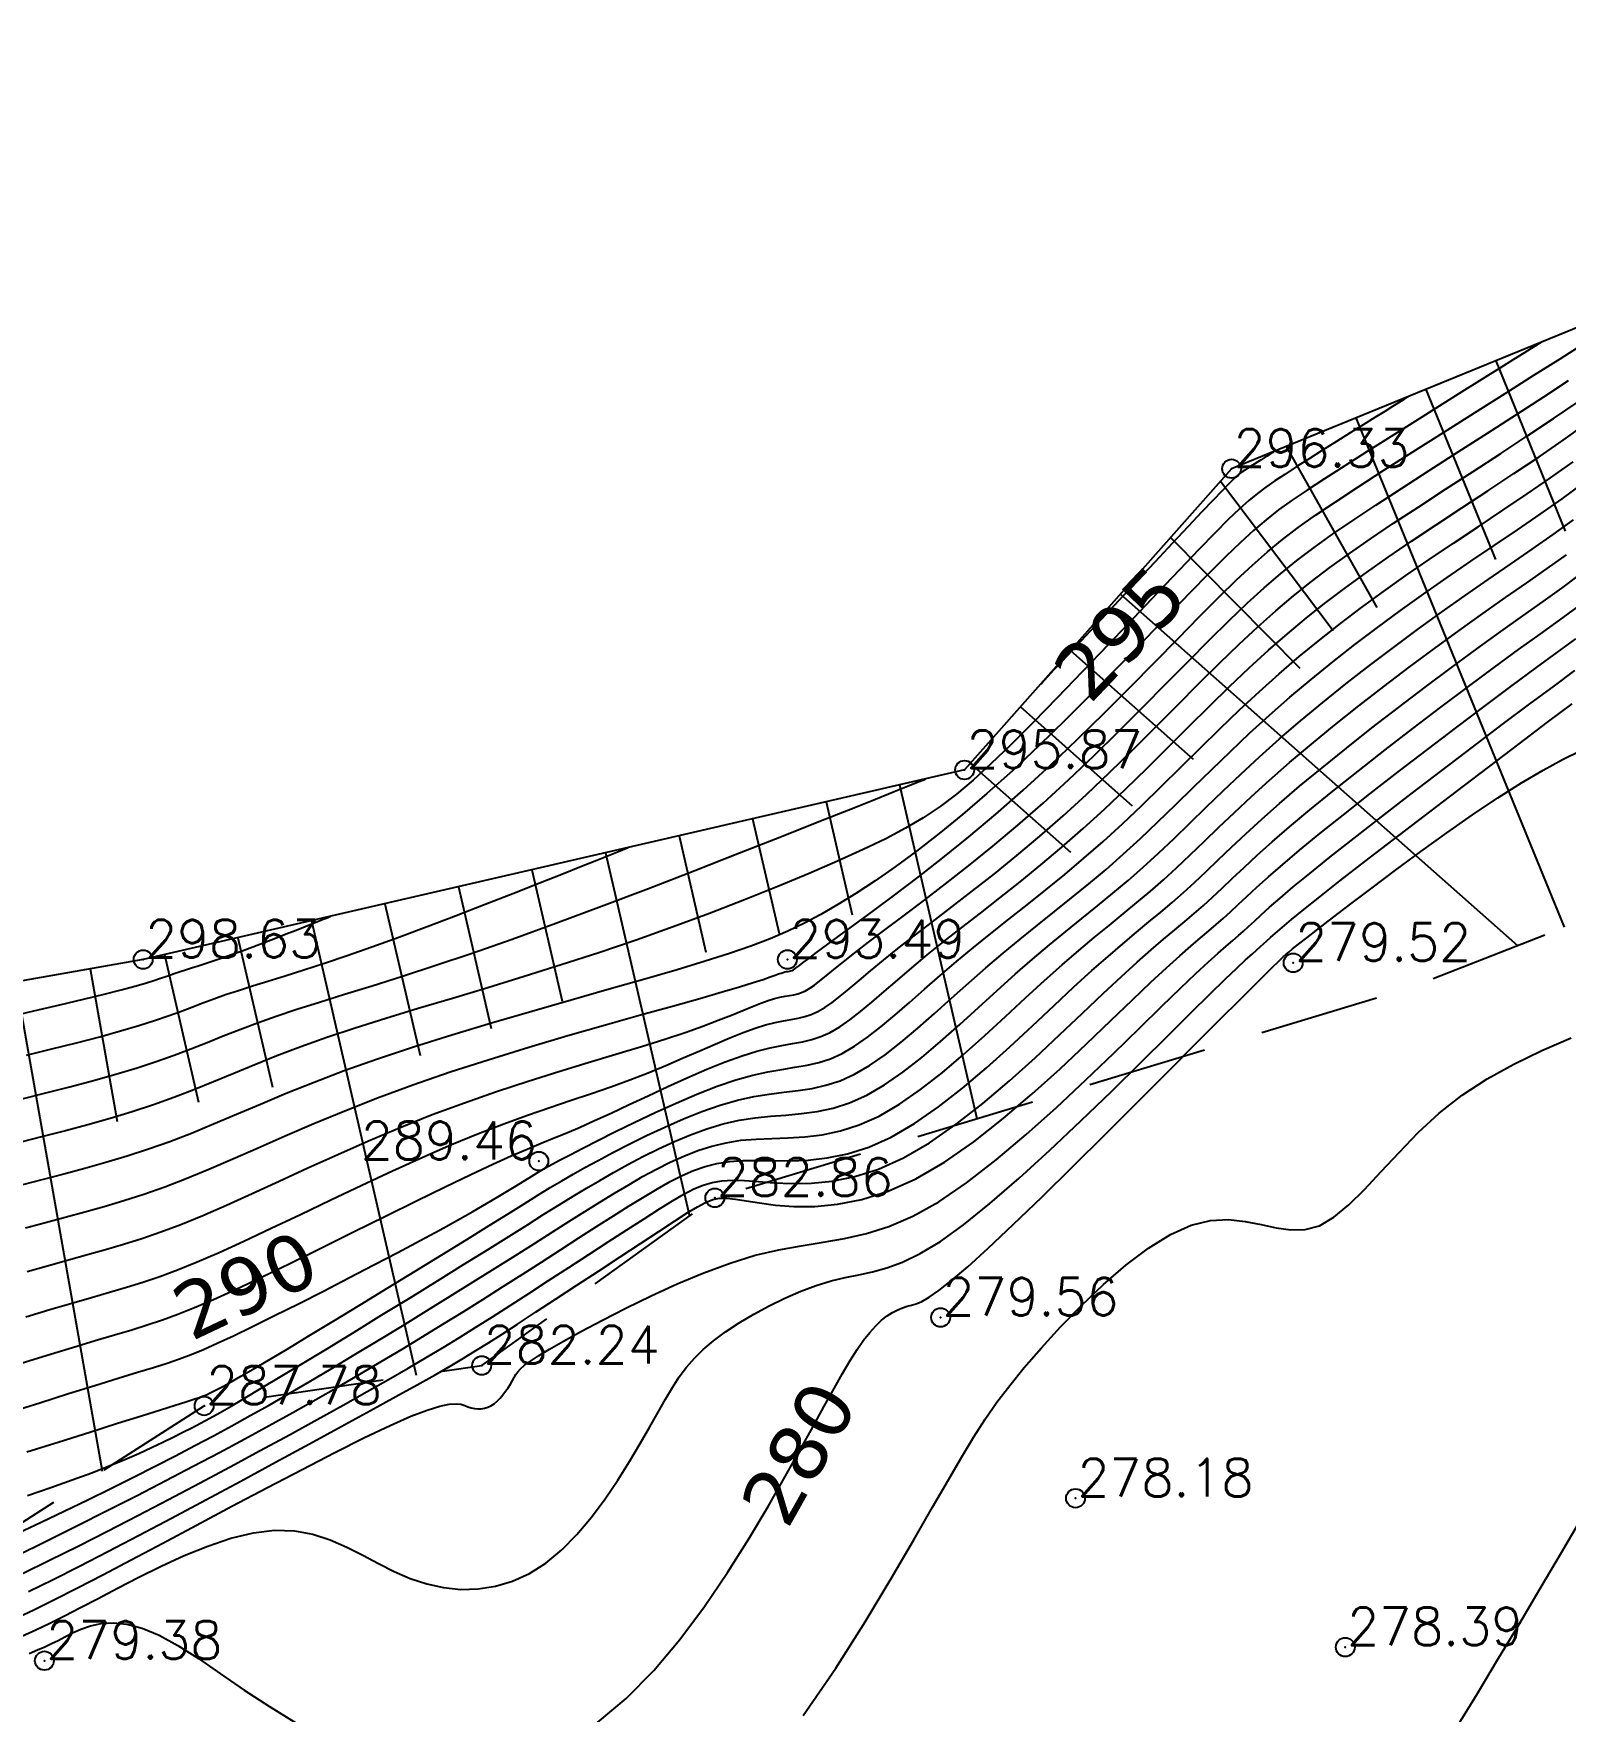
# Model space of a CAD drawing. Header units: millimetres. Extents: x 524954 to 526204, y 9523489 to 9524010.
# Drawn here: x 525250.84 to 525291.44, y 9523806.83 to 9523851.32 of the extents above; entities that cross this region are included whole.
import ezdxf
from ezdxf.enums import TextEntityAlignment as Align

# ---------------------------------------------------------------- set-up
doc = ezdxf.new("R2010")
doc.units = ezdxf.units.MM
doc.header["$PDMODE"] = 32
doc.header["$PDSIZE"] = 0.5
doc.linetypes.add('CACHE2', pattern=[4.7625, 3.175, -1.5875])
for name, color, linetype in [('Bas_Talus', 40, 'CACHE2'), ('CN_01_00', 3, 'Continuous'), ('CN_02_00', 4, 'Continuous'), ('CN_05_00', 6, 'Continuous'), ('CN_10_00', 1, 'Continuous'), ('Cotation Courbes de niveau', 7, 'Continuous'), ('Haut_Talus', 30, 'Continuous'), ('Talus', 2, 'Continuous'), ('TopoAlt', 3, 'Continuous'), ('TOPOJIS', 7, 'Continuous')]:
    doc.layers.add(name, color=color, linetype=linetype)
doc.styles.add('Simplex 1.0', font='Simplex.shx', dxfattribs={"width": 0.99, "height": 1})
doc.styles.add('Verdana 1.0', font='verdana.ttf', dxfattribs={"width": 0.99, "height": 1})

# ---------------------------------------------------------------- blocks, each defined once
blk = doc.blocks.new('TCPOINT M')
at = {"color": 0}
blk.add_point((0, 0), dxfattribs=at)
at = {"layer": 'TopoAlt', "style": 'Simplex 1.0', "width": 0.99}
blk.add_attdef('ALT', (0.15, 0.15), '', height=1, dxfattribs=at)

msp = doc.modelspace()

# ---------------------------------------------------------------- linework, layer by layer
at = {"layer": 'Bas_Talus', "flags": 128}
msp.add_lwpolyline([(525199.208, 9523799.132), (525208.8, 9523801.776), (525220.795, 9523804.478), (525231.919, 9523806.249), (525244.031, 9523805.939), (525246.35, 9523809.16), (525255.359, 9523814.932), (525262.717, 9523816.004), (525268.895, 9523820.451), (525287.363, 9523826.037), (525301, 9523831.408), (525309.422, 9523839.276), (525318.775, 9523848.13), (525321.585, 9523856.913), (525321.412, 9523876.469)], dxfattribs=at)
at = {"layer": 'CN_01_00', "flags": 128}
for points, elevation in [([(525250.622, 9523819.652), (525251.156, 9523819.797), (525251.678, 9523819.938), (525252.194, 9523820.078), (525252.71, 9523820.223), (525253.232, 9523820.378), (525253.765, 9523820.549), (525254.314, 9523820.741), (525254.887, 9523820.959), (525255.488, 9523821.206), (525256.122, 9523821.481), (525256.794, 9523821.777), (525257.509, 9523822.092), (525258.271, 9523822.421), (525259.085, 9523822.759), (525259.956, 9523823.103), (525260.888, 9523823.447), (525261.881, 9523823.788), (525262.915, 9523824.121), (525263.962, 9523824.443), (525264.998, 9523824.749), (525265.995, 9523825.035), (525266.928, 9523825.299), (525267.77, 9523825.534), (525268.496, 9523825.738), (525269.087, 9523825.908), (525269.552, 9523826.046), (525269.908, 9523826.156), (525270.173, 9523826.241), (525270.362, 9523826.305), (525270.493, 9523826.352), (525270.583, 9523826.386), (525270.649, 9523826.409), (525270.704, 9523826.426), (525270.753, 9523826.438), (525270.797, 9523826.447), (525270.837, 9523826.454), (525270.873, 9523826.461), (525270.908, 9523826.469), (525270.942, 9523826.48), (525270.977, 9523826.496), (525271.014, 9523826.518), (525271.063, 9523826.552), (525271.135, 9523826.606), (525271.239, 9523826.686), (525271.387, 9523826.798), (525271.588, 9523826.95), (525271.853, 9523827.147), (525272.193, 9523827.398), (525272.614, 9523827.706), (525273.109, 9523828.07), (525273.669, 9523828.487), (525274.282, 9523828.954), (525274.938, 9523829.468), (525275.627, 9523830.025), (525276.339, 9523830.622), (525277.064, 9523831.256), (525277.79, 9523831.922), (525278.51, 9523832.608), (525279.216, 9523833.3), (525279.9, 9523833.986), (525280.555, 9523834.65), (525281.172, 9523835.281), (525281.743, 9523835.863), (525282.26, 9523836.384), (525282.721, 9523836.834), (525283.141, 9523837.226), (525283.541, 9523837.577), (525283.939, 9523837.902), (525284.358, 9523838.22), (525284.817, 9523838.546), (525285.336, 9523838.898), (525285.937, 9523839.292), (525286.63, 9523839.739), (525287.396, 9523840.229), (525288.205, 9523840.743), (525289.029, 9523841.264), (525289.838, 9523841.775), (525290.605, 9523842.258), (525291.3, 9523842.697), (525291.894, 9523843.074)], 293), ([(525250.637, 9523817.295), (525251.269, 9523817.487), (525251.853, 9523817.66), (525252.376, 9523817.811), (525252.853, 9523817.948), (525253.301, 9523818.08), (525253.738, 9523818.217), (525254.184, 9523818.368), (525254.657, 9523818.543), (525255.175, 9523818.751), (525255.757, 9523819.001), (525256.415, 9523819.301), (525257.139, 9523819.641), (525257.911, 9523820.009), (525258.715, 9523820.394), (525259.535, 9523820.784), (525260.353, 9523821.167), (525261.153, 9523821.53), (525261.918, 9523821.863), (525262.634, 9523822.157), (525263.304, 9523822.414), (525263.933, 9523822.643), (525264.526, 9523822.848), (525265.087, 9523823.038), (525265.623, 9523823.218), (525266.138, 9523823.395), (525266.638, 9523823.577), (525267.126, 9523823.767), (525267.6, 9523823.962), (525268.057, 9523824.157), (525268.493, 9523824.347), (525268.905, 9523824.527), (525269.289, 9523824.69), (525269.642, 9523824.832), (525269.96, 9523824.947), (525270.242, 9523825.033), (525270.491, 9523825.095), (525270.713, 9523825.14), (525270.915, 9523825.176), (525271.101, 9523825.211), (525271.277, 9523825.253), (525271.45, 9523825.309), (525271.625, 9523825.387), (525271.807, 9523825.493), (525272.002, 9523825.629), (525272.216, 9523825.795), (525272.453, 9523825.989), (525272.719, 9523826.213), (525273.02, 9523826.466), (525273.361, 9523826.748), (525273.747, 9523827.058), (525274.182, 9523827.398), (525274.661, 9523827.766), (525275.178, 9523828.162), (525275.728, 9523828.588), (525276.304, 9523829.042), (525276.899, 9523829.525), (525277.509, 9523830.037), (525278.126, 9523830.577), (525278.745, 9523831.145), (525279.362, 9523831.731), (525279.972, 9523832.328), (525280.572, 9523832.925), (525281.158, 9523833.513), (525281.727, 9523834.083), (525282.273, 9523834.624), (525282.794, 9523835.128), (525283.288, 9523835.589), (525283.764, 9523836.013), (525284.233, 9523836.41), (525284.707, 9523836.789), (525285.198, 9523837.162), (525285.717, 9523837.537), (525286.275, 9523837.925), (525286.884, 9523838.335), (525287.55, 9523838.774), (525288.259, 9523839.236), (525288.99, 9523839.711), (525289.725, 9523840.188), (525290.443, 9523840.658), (525291.124, 9523841.111), (525291.749, 9523841.538)], 291), ([(525250.207, 9523814.765), (525251.001, 9523815.018), (525251.763, 9523815.259), (525252.467, 9523815.478), (525253.084, 9523815.668), (525253.596, 9523815.824), (525254.02, 9523815.954), (525254.381, 9523816.069), (525254.705, 9523816.179), (525255.017, 9523816.296), (525255.342, 9523816.43), (525255.706, 9523816.592), (525256.135, 9523816.792), (525256.645, 9523817.04), (525257.226, 9523817.326), (525257.858, 9523817.643), (525258.52, 9523817.979), (525259.193, 9523818.324), (525259.859, 9523818.669), (525260.496, 9523819.004), (525261.086, 9523819.319), (525261.613, 9523819.604), (525262.078, 9523819.861), (525262.485, 9523820.091), (525262.839, 9523820.295), (525263.144, 9523820.474), (525263.405, 9523820.631), (525263.628, 9523820.767), (525263.816, 9523820.883), (525263.975, 9523820.982), (525264.118, 9523821.07), (525264.259, 9523821.154), (525264.41, 9523821.241), (525264.585, 9523821.339), (525264.799, 9523821.454), (525265.064, 9523821.593), (525265.394, 9523821.764), (525265.797, 9523821.971), (525266.263, 9523822.205), (525266.775, 9523822.455), (525267.316, 9523822.712), (525267.871, 9523822.963), (525268.422, 9523823.198), (525268.954, 9523823.406), (525269.451, 9523823.576), (525269.899, 9523823.701), (525270.304, 9523823.79), (525270.673, 9523823.855), (525271.015, 9523823.91), (525271.338, 9523823.967), (525271.65, 9523824.038), (525271.959, 9523824.138), (525272.273, 9523824.279), (525272.6, 9523824.469), (525272.941, 9523824.706), (525273.297, 9523824.983), (525273.667, 9523825.293), (525274.052, 9523825.628), (525274.453, 9523825.982), (525274.869, 9523826.348), (525275.301, 9523826.719), (525275.75, 9523827.089), (525276.213, 9523827.461), (525276.688, 9523827.837), (525277.174, 9523828.221), (525277.669, 9523828.616), (525278.171, 9523829.025), (525278.678, 9523829.452), (525279.188, 9523829.898), (525279.7, 9523830.367), (525280.213, 9523830.855), (525280.728, 9523831.356), (525281.244, 9523831.864), (525281.762, 9523832.376), (525282.282, 9523832.884), (525282.804, 9523833.385), (525283.328, 9523833.873), (525283.855, 9523834.344), (525284.386, 9523834.799), (525284.926, 9523835.242), (525285.475, 9523835.676), (525286.038, 9523836.103), (525286.616, 9523836.528), (525287.213, 9523836.951), (525287.831, 9523837.378), (525288.47, 9523837.809), (525289.122, 9523838.244), (525289.776, 9523838.679), (525290.421, 9523839.113), (525291.047, 9523839.542), (525291.643, 9523839.965)], 289), ([(525250.682, 9523812.555), (525251.293, 9523812.766), (525251.864, 9523812.969), (525252.38, 9523813.162), (525252.843, 9523813.343), (525253.257, 9523813.514), (525253.628, 9523813.675), (525253.962, 9523813.826), (525254.264, 9523813.969), (525254.539, 9523814.105), (525254.792, 9523814.232), (525255.03, 9523814.355), (525255.265, 9523814.478), (525255.511, 9523814.611), (525255.782, 9523814.762), (525256.09, 9523814.938), (525256.45, 9523815.148), (525256.874, 9523815.4), (525257.377, 9523815.702), (525257.966, 9523816.058), (525258.626, 9523816.459), (525259.335, 9523816.892), (525260.072, 9523817.343), (525260.816, 9523817.8), (525261.544, 9523818.25), (525262.236, 9523818.678), (525262.871, 9523819.073), (525263.432, 9523819.424), (525263.926, 9523819.735), (525264.367, 9523820.012), (525264.766, 9523820.262), (525265.137, 9523820.491), (525265.492, 9523820.706), (525265.844, 9523820.913), (525266.206, 9523821.12), (525266.587, 9523821.331), (525266.986, 9523821.541), (525267.4, 9523821.747), (525267.823, 9523821.942), (525268.254, 9523822.121), (525268.686, 9523822.279), (525269.117, 9523822.41), (525269.542, 9523822.508), (525269.96, 9523822.572), (525270.371, 9523822.612), (525270.78, 9523822.644), (525271.191, 9523822.681), (525271.606, 9523822.738), (525272.031, 9523822.828), (525272.468, 9523822.968), (525272.921, 9523823.17), (525273.393, 9523823.445), (525273.88, 9523823.783), (525274.377, 9523824.172), (525274.88, 9523824.596), (525275.385, 9523825.043), (525275.885, 9523825.498), (525276.377, 9523825.948), (525276.856, 9523826.379), (525277.318, 9523826.781), (525277.764, 9523827.157), (525278.198, 9523827.513), (525278.621, 9523827.855), (525279.035, 9523828.191), (525279.443, 9523828.526), (525279.848, 9523828.866), (525280.251, 9523829.22), (525280.655, 9523829.59), (525281.065, 9523829.979), (525281.484, 9523830.383), (525281.916, 9523830.804), (525282.366, 9523831.238), (525282.837, 9523831.686), (525283.334, 9523832.146), (525283.862, 9523832.618), (525284.421, 9523833.099), (525285.009, 9523833.586), (525285.618, 9523834.075), (525286.244, 9523834.563), (525286.878, 9523835.045), (525287.516, 9523835.518), (525288.151, 9523835.978), (525288.778, 9523836.421), (525289.39, 9523836.844), (525289.985, 9523837.252), (525290.561, 9523837.648), (525291.117, 9523838.038), (525291.652, 9523838.426)], 287), ([(525250.709, 9523810.013), (525251.357, 9523810.333), (525252.055, 9523810.686), (525252.809, 9523811.073), (525253.621, 9523811.497), (525254.492, 9523811.957), (525255.403, 9523812.442), (525256.331, 9523812.94), (525257.255, 9523813.439), (525258.15, 9523813.925), (525258.995, 9523814.386), (525259.767, 9523814.809), (525260.443, 9523815.181), (525261.008, 9523815.495), (525261.479, 9523815.759), (525261.879, 9523815.989), (525262.233, 9523816.197), (525262.565, 9523816.399), (525262.899, 9523816.607), (525263.259, 9523816.838), (525263.668, 9523817.104), (525264.145, 9523817.415), (525264.676, 9523817.762), (525265.239, 9523818.131), (525265.815, 9523818.509), (525266.382, 9523818.882), (525266.921, 9523819.236), (525267.411, 9523819.557), (525267.83, 9523819.832), (525268.166, 9523820.051), (525268.433, 9523820.215), (525268.65, 9523820.33), (525268.838, 9523820.402), (525269.02, 9523820.437), (525269.214, 9523820.44), (525269.443, 9523820.416), (525269.726, 9523820.371), (525270.08, 9523820.313), (525270.504, 9523820.258), (525270.993, 9523820.222), (525271.542, 9523820.223), (525272.144, 9523820.28), (525272.794, 9523820.408), (525273.487, 9523820.627), (525274.218, 9523820.953), (525274.979, 9523821.397), (525275.758, 9523821.938), (525276.539, 9523822.549), (525277.308, 9523823.203), (525278.05, 9523823.872), (525278.749, 9523824.53), (525279.392, 9523825.148), (525279.964, 9523825.7), (525280.454, 9523826.165), (525280.868, 9523826.548), (525281.217, 9523826.863), (525281.513, 9523827.122), (525281.766, 9523827.339), (525281.987, 9523827.526), (525282.186, 9523827.696), (525282.376, 9523827.862), (525282.565, 9523828.036), (525282.768, 9523828.226), (525282.995, 9523828.439), (525283.259, 9523828.682), (525283.573, 9523828.963), (525283.947, 9523829.29), (525284.395, 9523829.669), (525284.929, 9523830.107), (525285.555, 9523830.608), (525286.254, 9523831.158), (525287.004, 9523831.74), (525287.78, 9523832.336), (525288.558, 9523832.929), (525289.316, 9523833.5), (525290.028, 9523834.032), (525290.672, 9523834.507), (525291.229, 9523834.914), (525291.711, 9523835.267)], 283), ([(525250.527, 9523808.828), (525250.896, 9523808.994), (525251.269, 9523809.172), (525251.66, 9523809.367), (525252.081, 9523809.584), (525252.547, 9523809.829), (525253.065, 9523810.103), (525253.627, 9523810.394), (525254.221, 9523810.687), (525254.834, 9523810.967), (525255.454, 9523811.217), (525256.068, 9523811.422), (525256.664, 9523811.567), (525257.228, 9523811.636), (525257.753, 9523811.619), (525258.242, 9523811.528), (525258.701, 9523811.379), (525259.139, 9523811.189), (525259.563, 9523810.975), (525259.98, 9523810.753), (525260.397, 9523810.542), (525260.821, 9523810.356), (525261.258, 9523810.211), (525261.707, 9523810.114), (525262.162, 9523810.069), (525262.621, 9523810.079), (525263.08, 9523810.149), (525263.535, 9523810.284), (525263.982, 9523810.488), (525264.417, 9523810.765), (525264.838, 9523811.115), (525265.241, 9523811.527), (525265.625, 9523811.983), (525265.987, 9523812.468), (525266.325, 9523812.966), (525266.636, 9523813.461), (525266.918, 9523813.935), (525267.17, 9523814.374), (525267.39, 9523814.765), (525267.588, 9523815.112), (525267.772, 9523815.421), (525267.954, 9523815.7), (525268.144, 9523815.956), (525268.352, 9523816.196), (525268.587, 9523816.429), (525268.861, 9523816.66), (525269.181, 9523816.896), (525269.539, 9523817.132), (525269.927, 9523817.363), (525270.335, 9523817.584), (525270.753, 9523817.789), (525271.173, 9523817.972), (525271.585, 9523818.127), (525271.979, 9523818.25), (525272.35, 9523818.338), (525272.71, 9523818.41), (525273.073, 9523818.487), (525273.455, 9523818.592), (525273.872, 9523818.747), (525274.339, 9523818.974), (525274.872, 9523819.294), (525275.485, 9523819.731), (525276.187, 9523820.296), (525276.958, 9523820.967), (525277.771, 9523821.709), (525278.599, 9523822.492), (525279.415, 9523823.281), (525280.191, 9523824.044), (525280.902, 9523824.748), (525281.518, 9523825.361), (525282.022, 9523825.856), (525282.42, 9523826.243), (525282.727, 9523826.538), (525282.959, 9523826.756), (525283.132, 9523826.913), (525283.259, 9523827.026), (525283.356, 9523827.111), (525283.438, 9523827.184), (525283.521, 9523827.259), (525283.619, 9523827.349), (525283.751, 9523827.466), (525283.931, 9523827.621), (525284.176, 9523827.826), (525284.503, 9523828.092), (525284.926, 9523828.43), (525285.463, 9523828.852), (525286.121, 9523829.363), (525286.877, 9523829.945), (525287.696, 9523830.573), (525288.548, 9523831.223), (525289.398, 9523831.87), (525290.216, 9523832.49), (525290.967, 9523833.058), (525291.619, 9523833.55)], 281), ([(525250.654, 9523824.235), (525251.327, 9523824.4), (525251.979, 9523824.563), (525252.592, 9523824.722), (525253.146, 9523824.874), (525253.627, 9523825.016), (525254.043, 9523825.148), (525254.407, 9523825.273), (525254.733, 9523825.392), (525255.034, 9523825.506), (525255.325, 9523825.617), (525255.619, 9523825.727), (525255.93, 9523825.838), (525256.269, 9523825.95), (525256.642, 9523826.069), (525257.052, 9523826.196), (525257.505, 9523826.337), (525258.003, 9523826.494), (525258.55, 9523826.672), (525259.15, 9523826.874), (525259.807, 9523827.104), (525260.521, 9523827.363), (525261.274, 9523827.644), (525262.043, 9523827.937), (525262.806, 9523828.232), (525263.542, 9523828.52), (525264.228, 9523828.79), (525264.842, 9523829.034), (525265.362, 9523829.241), (525265.771, 9523829.404), (525266.079, 9523829.527), (525266.299, 9523829.615), (525266.447, 9523829.674), (525266.537, 9523829.71), (525266.583, 9523829.728), (525266.6, 9523829.735), (525266.602, 9523829.736)], 297), ([(525271.238, 9523806.72), (525272.098, 9523807.977), (525272.879, 9523809.204), (525273.572, 9523810.353), (525274.169, 9523811.378), (525274.668, 9523812.246), (525275.085, 9523812.972), (525275.442, 9523813.585), (525275.761, 9523814.113), (525276.064, 9523814.585), (525276.373, 9523815.029), (525276.71, 9523815.474), (525277.097, 9523815.949), (525277.55, 9523816.472), (525278.06, 9523817.029), (525278.613, 9523817.596), (525279.195, 9523818.148), (525279.792, 9523818.661), (525280.388, 9523819.111), (525280.969, 9523819.474), (525281.522, 9523819.725), (525282.034, 9523819.85), (525282.509, 9523819.873), (525282.953, 9523819.826), (525283.371, 9523819.743), (525283.771, 9523819.657), (525284.158, 9523819.601), (525284.538, 9523819.608), (525284.918, 9523819.71), (525285.303, 9523819.933), (525285.7, 9523820.262), (525286.116, 9523820.674), (525286.557, 9523821.146), (525287.029, 9523821.655), (525287.539, 9523822.178), (525288.094, 9523822.692), (525288.7, 9523823.173), (525289.361, 9523823.605), (525290.07, 9523823.994), (525290.816, 9523824.352), (525291.59, 9523824.691)], 279)]:
    msp.add_lwpolyline(points, dxfattribs=dict(at, elevation=elevation))
at = {"layer": 'CN_02_00', "flags": 128}
for points, elevation in [([(525290.802, 9523843.135), (525290.8, 9523843.134), (525290.785, 9523843.125), (525290.744, 9523843.099), (525290.664, 9523843.049), (525290.533, 9523842.967), (525290.337, 9523842.845), (525290.063, 9523842.673), (525289.698, 9523842.446), (525289.236, 9523842.157), (525288.694, 9523841.818), (525288.095, 9523841.443), (525287.461, 9523841.045), (525286.818, 9523840.639), (525286.186, 9523840.24), (525285.591, 9523839.86), (525285.055, 9523839.515), (525284.594, 9523839.214), (525284.195, 9523838.943), (525283.838, 9523838.687), (525283.504, 9523838.427), (525283.173, 9523838.147), (525282.824, 9523837.829), (525282.437, 9523837.456), (525281.994, 9523837.011), (525281.478, 9523836.483), (525280.898, 9523835.883), (525280.266, 9523835.229), (525279.596, 9523834.539), (525278.899, 9523833.83), (525278.189, 9523833.122), (525277.479, 9523832.43), (525276.782, 9523831.774), (525276.107, 9523831.168), (525275.459, 9523830.612), (525274.837, 9523830.105), (525274.243, 9523829.645), (525273.677, 9523829.229), (525273.14, 9523828.855), (525272.633, 9523828.521), (525272.156, 9523828.225), (525271.706, 9523827.965), (525271.27, 9523827.732), (525270.828, 9523827.519), (525270.362, 9523827.32), (525269.853, 9523827.125), (525269.285, 9523826.928), (525268.637, 9523826.721), (525267.893, 9523826.497), (525267.04, 9523826.249), (525266.098, 9523825.979), (525265.09, 9523825.692), (525264.042, 9523825.391), (525262.979, 9523825.08), (525261.926, 9523824.763), (525260.909, 9523824.444), (525259.952, 9523824.126), (525259.075, 9523823.813), (525258.273, 9523823.508), (525257.536, 9523823.212), (525256.853, 9523822.927), (525256.213, 9523822.655), (525255.607, 9523822.399), (525255.023, 9523822.159), (525254.452, 9523821.938), (525253.884, 9523821.736), (525253.318, 9523821.553), (525252.756, 9523821.384), (525252.196, 9523821.226), (525251.641, 9523821.077), (525251.091, 9523820.933), (525250.546, 9523820.791)], 294), ([(525250.671, 9523818.492), (525251.237, 9523818.656), (525251.766, 9523818.804), (525252.266, 9523818.943), (525252.748, 9523819.079), (525253.224, 9523819.22), (525253.708, 9523819.373), (525254.211, 9523819.546), (525254.745, 9523819.746), (525255.322, 9523819.98), (525255.951, 9523820.254), (525256.63, 9523820.561), (525257.352, 9523820.893), (525258.112, 9523821.243), (525258.903, 9523821.602), (525259.719, 9523821.963), (525260.554, 9523822.317), (525261.403, 9523822.655), (525262.258, 9523822.972), (525263.11, 9523823.268), (525263.948, 9523823.543), (525264.762, 9523823.798), (525265.541, 9523824.037), (525266.275, 9523824.258), (525266.954, 9523824.465), (525267.567, 9523824.657), (525268.106, 9523824.837), (525268.576, 9523825.004), (525268.983, 9523825.156), (525269.333, 9523825.294), (525269.633, 9523825.416), (525269.891, 9523825.521), (525270.113, 9523825.609), (525270.305, 9523825.678), (525270.473, 9523825.73), (525270.622, 9523825.767), (525270.755, 9523825.793), (525270.876, 9523825.815), (525270.987, 9523825.836), (525271.093, 9523825.861), (525271.196, 9523825.895), (525271.301, 9523825.941), (525271.41, 9523826.006), (525271.533, 9523826.091), (525271.675, 9523826.2), (525271.846, 9523826.337), (525272.053, 9523826.506), (525272.304, 9523826.708), (525272.607, 9523826.947), (525272.97, 9523827.228), (525273.398, 9523827.552), (525273.885, 9523827.918), (525274.423, 9523828.325), (525275.005, 9523828.771), (525275.621, 9523829.255), (525276.263, 9523829.775), (525276.924, 9523830.329), (525277.595, 9523830.916), (525278.267, 9523831.533), (525278.936, 9523832.17), (525279.594, 9523832.814), (525280.236, 9523833.455), (525280.857, 9523834.082), (525281.449, 9523834.682), (525282.008, 9523835.244), (525282.527, 9523835.756), (525283.005, 9523836.212), (525283.453, 9523836.62), (525283.887, 9523836.993), (525284.323, 9523837.346), (525284.778, 9523837.691), (525285.267, 9523838.042), (525285.806, 9523838.411), (525286.41, 9523838.814), (525287.09, 9523839.257), (525287.827, 9523839.733), (525288.598, 9523840.227), (525289.377, 9523840.726), (525290.141, 9523841.216), (525290.864, 9523841.685), (525291.524, 9523842.117)], 292), ([(525283.755, 9523840.256), (525283.755, 9523840.256), (525283.752, 9523840.255), (525283.747, 9523840.251), (525283.735, 9523840.244), (525283.717, 9523840.233), (525283.689, 9523840.215), (525283.65, 9523840.191), (525283.598, 9523840.159), (525283.533, 9523840.118), (525283.456, 9523840.07), (525283.371, 9523840.017), (525283.282, 9523839.96), (525283.19, 9523839.903), (525283.101, 9523839.846), (525283.017, 9523839.793), (525282.941, 9523839.744), (525282.874, 9523839.7), (525282.808, 9523839.651), (525282.731, 9523839.587), (525282.633, 9523839.496), (525282.503, 9523839.366), (525282.328, 9523839.187), (525282.099, 9523838.948), (525281.805, 9523838.636), (525281.438, 9523838.247), (525281.015, 9523837.796), (525280.553, 9523837.303), (525280.074, 9523836.791), (525279.596, 9523836.279), (525279.139, 9523835.79), (525278.723, 9523835.344), (525278.367, 9523834.963), (525278.086, 9523834.662), (525277.875, 9523834.436), (525277.723, 9523834.274), (525277.622, 9523834.165), (525277.561, 9523834.099), (525277.529, 9523834.065), (525277.517, 9523834.053), (525277.516, 9523834.051)], 296), ([(525250.664, 9523813.713), (525251.515, 9523813.984), (525252.326, 9523814.24), (525253.065, 9523814.473), (525253.699, 9523814.671), (525254.204, 9523814.829), (525254.591, 9523814.95), (525254.878, 9523815.041), (525255.085, 9523815.107), (525255.232, 9523815.157), (525255.337, 9523815.196), (525255.42, 9523815.23), (525255.499, 9523815.267), (525255.594, 9523815.313), (525255.714, 9523815.375), (525255.871, 9523815.458), (525256.075, 9523815.57), (525256.335, 9523815.718), (525256.662, 9523815.907), (525257.065, 9523816.145), (525257.556, 9523816.437), (525258.138, 9523816.787), (525258.793, 9523817.184), (525259.497, 9523817.613), (525260.226, 9523818.059), (525260.956, 9523818.507), (525261.663, 9523818.942), (525262.324, 9523819.349), (525262.914, 9523819.714), (525263.415, 9523820.026), (525263.841, 9523820.291), (525264.208, 9523820.519), (525264.534, 9523820.719), (525264.839, 9523820.901), (525265.139, 9523821.076), (525265.453, 9523821.253), (525265.8, 9523821.442), (525266.192, 9523821.651), (525266.625, 9523821.873), (525267.087, 9523822.101), (525267.57, 9523822.327), (525268.062, 9523822.542), (525268.554, 9523822.739), (525269.036, 9523822.908), (525269.497, 9523823.042), (525269.93, 9523823.136), (525270.338, 9523823.201), (525270.727, 9523823.249), (525271.103, 9523823.295), (525271.472, 9523823.352), (525271.84, 9523823.433), (525272.213, 9523823.553), (525272.597, 9523823.724), (525272.997, 9523823.957), (525273.411, 9523824.245), (525273.837, 9523824.577), (525274.274, 9523824.944), (525274.718, 9523825.335), (525275.169, 9523825.74), (525275.623, 9523826.148), (525276.078, 9523826.549), (525276.534, 9523826.935), (525276.988, 9523827.309), (525277.443, 9523827.675), (525277.897, 9523828.038), (525278.352, 9523828.403), (525278.807, 9523828.775), (525279.263, 9523829.159), (525279.72, 9523829.559), (525280.178, 9523829.979), (525280.639, 9523830.417), (525281.106, 9523830.869), (525281.58, 9523831.334), (525282.064, 9523831.807), (525282.56, 9523832.285), (525283.069, 9523832.766), (525283.595, 9523833.245), (525284.138, 9523833.721), (525284.698, 9523834.192), (525285.272, 9523834.659), (525285.86, 9523835.119), (525286.458, 9523835.574), (525287.066, 9523836.023), (525287.682, 9523836.465), (525288.304, 9523836.899), (525288.93, 9523837.327), (525289.553, 9523837.748), (525290.169, 9523838.164), (525290.769, 9523838.575), (525291.349, 9523838.984), (525291.902, 9523839.391)], 288), ([(525250.441, 9523811.565), (525251.039, 9523811.846), (525251.654, 9523812.14), (525252.274, 9523812.442), (525252.89, 9523812.746), (525253.49, 9523813.046), (525254.064, 9523813.336), (525254.604, 9523813.613), (525255.116, 9523813.879), (525255.61, 9523814.142), (525256.096, 9523814.405), (525256.582, 9523814.674), (525257.079, 9523814.954), (525257.596, 9523815.252), (525258.144, 9523815.571), (525258.727, 9523815.917), (525259.339, 9523816.284), (525259.971, 9523816.666), (525260.613, 9523817.057), (525261.253, 9523817.45), (525261.883, 9523817.839), (525262.492, 9523818.218), (525263.07, 9523818.581), (525263.61, 9523818.922), (525264.113, 9523819.242), (525264.585, 9523819.542), (525265.028, 9523819.824), (525265.448, 9523820.088), (525265.85, 9523820.338), (525266.236, 9523820.574), (525266.612, 9523820.798), (525266.982, 9523821.011), (525267.348, 9523821.21), (525267.712, 9523821.393), (525268.077, 9523821.557), (525268.445, 9523821.7), (525268.818, 9523821.819), (525269.198, 9523821.911), (525269.588, 9523821.974), (525269.99, 9523822.007), (525270.404, 9523822.024), (525270.833, 9523822.038), (525271.278, 9523822.067), (525271.741, 9523822.123), (525272.222, 9523822.223), (525272.723, 9523822.383), (525273.246, 9523822.616), (525273.79, 9523822.933), (525274.35, 9523823.322), (525274.918, 9523823.766), (525275.487, 9523824.248), (525276.051, 9523824.75), (525276.601, 9523825.256), (525277.131, 9523825.748), (525277.633, 9523826.209), (525278.102, 9523826.627), (525278.54, 9523827.004), (525278.953, 9523827.35), (525279.344, 9523827.672), (525279.718, 9523827.978), (525280.079, 9523828.276), (525280.432, 9523828.574), (525280.782, 9523828.88), (525281.133, 9523829.202), (525281.491, 9523829.54), (525281.861, 9523829.897), (525282.252, 9523830.273), (525282.667, 9523830.67), (525283.115, 9523831.087), (525283.6, 9523831.527), (525284.129, 9523831.99), (525284.705, 9523832.476), (525285.32, 9523832.979), (525285.965, 9523833.491), (525286.628, 9523834.006), (525287.298, 9523834.516), (525287.966, 9523835.014), (525288.621, 9523835.491), (525289.251, 9523835.942), (525289.85, 9523836.362), (525290.416, 9523836.756), (525290.954, 9523837.132), (525291.466, 9523837.5)], 286), ([(525250.547, 9523810.485), (525251.265, 9523810.84), (525252.019, 9523811.218), (525252.8, 9523811.615), (525253.602, 9523812.029), (525254.417, 9523812.454), (525255.237, 9523812.887), (525256.05, 9523813.321), (525256.847, 9523813.751), (525257.619, 9523814.17), (525258.354, 9523814.574), (525259.043, 9523814.956), (525259.677, 9523815.311), (525260.248, 9523815.636), (525260.766, 9523815.934), (525261.243, 9523816.214), (525261.693, 9523816.484), (525262.128, 9523816.749), (525262.56, 9523817.018), (525263.003, 9523817.298), (525263.469, 9523817.596), (525263.967, 9523817.917), (525264.488, 9523818.255), (525265.021, 9523818.601), (525265.553, 9523818.947), (525266.071, 9523819.284), (525266.564, 9523819.603), (525267.019, 9523819.896), (525267.424, 9523820.154), (525267.772, 9523820.371), (525268.071, 9523820.546), (525268.337, 9523820.684), (525268.585, 9523820.787), (525268.828, 9523820.858), (525269.082, 9523820.899), (525269.361, 9523820.914), (525269.68, 9523820.905), (525270.05, 9523820.878), (525270.471, 9523820.846), (525270.94, 9523820.827), (525271.454, 9523820.838), (525272.009, 9523820.894), (525272.603, 9523821.013), (525273.233, 9523821.212), (525273.894, 9523821.507), (525274.583, 9523821.909), (525275.289, 9523822.399), (525275.999, 9523822.954), (525276.701, 9523823.551), (525277.383, 9523824.165), (525278.033, 9523824.772), (525278.639, 9523825.348), (525279.187, 9523825.87), (525279.67, 9523826.319), (525280.092, 9523826.7), (525280.462, 9523827.025), (525280.79, 9523827.305), (525281.083, 9523827.552), (525281.351, 9523827.776), (525281.602, 9523827.989), (525281.844, 9523828.202), (525282.088, 9523828.425), (525282.342, 9523828.664), (525282.617, 9523828.925), (525282.924, 9523829.212), (525283.271, 9523829.532), (525283.67, 9523829.889), (525284.13, 9523830.288), (525284.662, 9523830.735), (525285.271, 9523831.231), (525285.943, 9523831.765), (525286.657, 9523832.324), (525287.396, 9523832.893), (525288.138, 9523833.458), (525288.866, 9523834.004), (525289.559, 9523834.518), (525290.198, 9523834.985), (525290.769, 9523835.397), (525291.279, 9523835.763), (525291.739, 9523836.101)], 284), ([(525250.336, 9523809.285), (525250.845, 9523809.527), (525251.396, 9523809.798), (525252.001, 9523810.105), (525252.673, 9523810.453), (525253.425, 9523810.849), (525254.261, 9523811.293), (525255.161, 9523811.773), (525256.095, 9523812.271), (525257.036, 9523812.769), (525257.954, 9523813.25), (525258.822, 9523813.697), (525259.61, 9523814.091), (525260.291, 9523814.415), (525260.842, 9523814.657), (525261.275, 9523814.824), (525261.607, 9523814.927), (525261.854, 9523814.979), (525262.035, 9523814.991), (525262.166, 9523814.976), (525262.266, 9523814.945), (525262.35, 9523814.91), (525262.435, 9523814.882), (525262.522, 9523814.864), (525262.61, 9523814.855), (525262.699, 9523814.857), (525262.787, 9523814.87), (525262.875, 9523814.897), (525262.962, 9523814.936), (525263.046, 9523814.99), (525263.128, 9523815.057), (525263.206, 9523815.137), (525263.28, 9523815.225), (525263.35, 9523815.319), (525263.415, 9523815.416), (525263.476, 9523815.511), (525263.53, 9523815.603), (525263.579, 9523815.688), (525263.624, 9523815.765), (525263.675, 9523815.839), (525263.747, 9523815.918), (525263.854, 9523816.009), (525264.007, 9523816.121), (525264.222, 9523816.259), (525264.511, 9523816.433), (525264.888, 9523816.648), (525265.361, 9523816.91), (525265.917, 9523817.207), (525266.538, 9523817.525), (525267.205, 9523817.85), (525267.899, 9523818.166), (525268.603, 9523818.461), (525269.298, 9523818.718), (525269.965, 9523818.925), (525270.592, 9523819.073), (525271.187, 9523819.18), (525271.762, 9523819.271), (525272.332, 9523819.37), (525272.911, 9523819.502), (525273.51, 9523819.693), (525274.145, 9523819.966), (525274.828, 9523820.346), (525275.567, 9523820.849), (525276.348, 9523821.454), (525277.149, 9523822.13), (525277.95, 9523822.848), (525278.731, 9523823.577), (525279.47, 9523824.287), (525280.147, 9523824.948), (525280.741, 9523825.53), (525281.238, 9523826.01), (525281.644, 9523826.396), (525281.972, 9523826.7), (525282.236, 9523826.939), (525282.449, 9523827.126), (525282.623, 9523827.276), (525282.771, 9523827.404), (525282.907, 9523827.523), (525283.043, 9523827.647), (525283.194, 9523827.787), (525283.373, 9523827.952), (525283.595, 9523828.152), (525283.875, 9523828.395), (525284.225, 9523828.691), (525284.661, 9523829.049), (525285.196, 9523829.479), (525285.838, 9523829.985), (525286.565, 9523830.552), (525287.35, 9523831.157), (525288.164, 9523831.78), (525288.978, 9523832.399), (525289.766, 9523832.995), (525290.497, 9523833.545), (525291.145, 9523834.028), (525291.689, 9523834.432)], 282), ([(525250.535, 9523823.075), (525251.168, 9523823.232), (525251.803, 9523823.394), (525252.426, 9523823.56), (525253.023, 9523823.727), (525253.581, 9523823.895), (525254.092, 9523824.063), (525254.564, 9523824.232), (525255.009, 9523824.4), (525255.439, 9523824.57), (525255.868, 9523824.741), (525256.308, 9523824.914), (525256.771, 9523825.089), (525257.27, 9523825.267), (525257.817, 9523825.449), (525258.419, 9523825.64), (525259.082, 9523825.846), (525259.812, 9523826.073), (525260.615, 9523826.327), (525261.498, 9523826.614), (525262.467, 9523826.939), (525263.527, 9523827.31), (525264.679, 9523827.728), (525265.893, 9523828.181), (525267.134, 9523828.654), (525268.366, 9523829.13), (525269.553, 9523829.594), (525270.66, 9523830.031), (525271.65, 9523830.424), (525272.489, 9523830.758), (525273.149, 9523831.022), (525273.646, 9523831.22), (525274.002, 9523831.362), (525274.24, 9523831.457), (525274.385, 9523831.514), (525274.459, 9523831.544), (525274.486, 9523831.555), (525274.49, 9523831.557)], 296), ([(525250.14, 9523825.239), (525250.85, 9523825.405), (525251.533, 9523825.567), (525252.162, 9523825.718), (525252.711, 9523825.853), (525253.162, 9523825.968), (525253.521, 9523826.065), (525253.804, 9523826.145), (525254.026, 9523826.213), (525254.201, 9523826.27), (525254.343, 9523826.32), (525254.467, 9523826.365), (525254.589, 9523826.408), (525254.72, 9523826.452), (525254.864, 9523826.498), (525255.023, 9523826.547), (525255.198, 9523826.601), (525255.39, 9523826.662), (525255.602, 9523826.731), (525255.834, 9523826.809), (525256.088, 9523826.898), (525256.364, 9523826.998), (525256.654, 9523827.106), (525256.952, 9523827.22), (525257.247, 9523827.334), (525257.531, 9523827.445), (525257.796, 9523827.549), (525258.034, 9523827.644), (525258.234, 9523827.724), (525258.393, 9523827.787), (525258.512, 9523827.834), (525258.597, 9523827.868), (525258.654, 9523827.891), (525258.689, 9523827.905), (525258.706, 9523827.912), (525258.713, 9523827.915), (525258.714, 9523827.915)], 298), ([(525288.599, 9523806.473), (525289.106, 9523807.305), (525289.642, 9523808.196), (525290.2, 9523809.13), (525290.767, 9523810.087), (525291.333, 9523811.046), (525291.886, 9523811.987)], 278)]:
    msp.add_lwpolyline(points, dxfattribs=dict(at, elevation=elevation))
at = {"layer": 'CN_05_00', "flags": 128}
for points, elevation in [([(525287.279, 9523841.696), (525287.277, 9523841.695), (525287.269, 9523841.69), (525287.245, 9523841.675), (525287.2, 9523841.647), (525287.125, 9523841.6), (525287.013, 9523841.53), (525286.856, 9523841.432), (525286.648, 9523841.302), (525286.385, 9523841.138), (525286.075, 9523840.944), (525285.733, 9523840.73), (525285.372, 9523840.503), (525285.004, 9523840.271), (525284.644, 9523840.043), (525284.304, 9523839.827), (525283.998, 9523839.63), (525283.733, 9523839.456), (525283.499, 9523839.294), (525283.276, 9523839.127), (525283.047, 9523838.938), (525282.796, 9523838.712), (525282.503, 9523838.43), (525282.153, 9523838.078), (525281.727, 9523837.639), (525281.214, 9523837.103), (525280.628, 9523836.487), (525279.99, 9523835.816), (525279.321, 9523835.113), (525278.641, 9523834.402), (525277.97, 9523833.708), (525277.329, 9523833.054), (525276.739, 9523832.464), (525276.214, 9523831.957), (525275.74, 9523831.524), (525275.296, 9523831.15), (525274.863, 9523830.823), (525274.42, 9523830.527), (525273.947, 9523830.248), (525273.423, 9523829.972), (525272.829, 9523829.685), (525272.15, 9523829.377), (525271.391, 9523829.048), (525270.564, 9523828.704), (525269.681, 9523828.35), (525268.753, 9523827.992), (525267.792, 9523827.636), (525266.81, 9523827.285), (525265.817, 9523826.946), (525264.825, 9523826.623), (525263.843, 9523826.314), (525262.878, 9523826.02), (525261.94, 9523825.737), (525261.036, 9523825.465), (525260.174, 9523825.202), (525259.363, 9523824.946), (525258.611, 9523824.696), (525257.923, 9523824.451), (525257.29, 9523824.211), (525256.702, 9523823.977), (525256.146, 9523823.749), (525255.611, 9523823.528), (525255.085, 9523823.315), (525254.558, 9523823.111), (525254.017, 9523822.916), (525253.453, 9523822.732), (525252.872, 9523822.556), (525252.279, 9523822.389), (525251.682, 9523822.229), (525251.088, 9523822.076), (525250.503, 9523821.928)], 295), ([(525250.384, 9523810.956), (525251.174, 9523811.347), (525251.982, 9523811.75), (525252.791, 9523812.157), (525253.583, 9523812.56), (525254.343, 9523812.951), (525255.071, 9523813.332), (525255.769, 9523813.701), (525256.44, 9523814.062), (525257.087, 9523814.415), (525257.713, 9523814.762), (525258.319, 9523815.104), (525258.91, 9523815.441), (525259.487, 9523815.776), (525260.053, 9523816.109), (525260.607, 9523816.44), (525261.153, 9523816.77), (525261.69, 9523817.099), (525262.221, 9523817.429), (525262.747, 9523817.758), (525263.27, 9523818.089), (525263.788, 9523818.42), (525264.301, 9523818.748), (525264.803, 9523819.072), (525265.29, 9523819.385), (525265.76, 9523819.686), (525266.207, 9523819.971), (525266.628, 9523820.235), (525267.018, 9523820.476), (525267.377, 9523820.691), (525267.709, 9523820.878), (525268.025, 9523821.039), (525268.331, 9523821.172), (525268.637, 9523821.279), (525268.95, 9523821.359), (525269.28, 9523821.413), (525269.634, 9523821.44), (525270.02, 9523821.443), (525270.438, 9523821.435), (525270.887, 9523821.433), (525271.366, 9523821.452), (525271.875, 9523821.509), (525272.413, 9523821.618), (525272.978, 9523821.797), (525273.57, 9523822.062), (525274.186, 9523822.421), (525274.819, 9523822.86), (525275.458, 9523823.36), (525276.094, 9523823.899), (525276.717, 9523824.457), (525277.317, 9523825.014), (525277.885, 9523825.548), (525278.41, 9523826.04), (525278.886, 9523826.473), (525279.316, 9523826.852), (525279.708, 9523827.188), (525280.067, 9523827.489), (525280.4, 9523827.765), (525280.715, 9523828.026), (525281.017, 9523828.281), (525281.313, 9523828.541), (525281.61, 9523828.813), (525281.916, 9523829.102), (525282.239, 9523829.411), (525282.588, 9523829.743), (525282.969, 9523830.101), (525283.392, 9523830.488), (525283.865, 9523830.907), (525284.395, 9523831.362), (525284.988, 9523831.853), (525285.632, 9523832.372), (525286.311, 9523832.908), (525287.012, 9523833.45), (525287.718, 9523833.987), (525288.416, 9523834.509), (525289.09, 9523835.005), (525289.725, 9523835.464), (525290.31, 9523835.879), (525290.848, 9523836.259), (525291.347, 9523836.616), (525291.814, 9523836.963)], 285)]:
    msp.add_lwpolyline(points, dxfattribs=dict(at, elevation=elevation))
at = {"layer": 'CN_10_00', "flags": 128}
for points, elevation in [([(525250.487, 9523816.053), (525251.2, 9523816.277), (525251.868, 9523816.482), (525252.468, 9523816.664), (525252.987, 9523816.817), (525253.44, 9523816.953), (525253.854, 9523817.081), (525254.252, 9523817.213), (525254.661, 9523817.362), (525255.104, 9523817.539), (525255.606, 9523817.755), (525256.192, 9523818.023), (525256.879, 9523818.348), (525257.647, 9523818.721), (525258.47, 9523819.125), (525259.319, 9523819.545), (525260.167, 9523819.965), (525260.987, 9523820.37), (525261.751, 9523820.744), (525262.432, 9523821.072), (525263.011, 9523821.342), (525263.499, 9523821.561), (525263.919, 9523821.743), (525264.29, 9523821.898), (525264.634, 9523822.039), (525264.971, 9523822.177), (525265.322, 9523822.326), (525265.709, 9523822.496), (525266.145, 9523822.696), (525266.624, 9523822.92), (525267.131, 9523823.158), (525267.653, 9523823.4), (525268.176, 9523823.637), (525268.687, 9523823.859), (525269.171, 9523824.055), (525269.616, 9523824.217), (525270.01, 9523824.337), (525270.36, 9523824.423), (525270.671, 9523824.486), (525270.954, 9523824.537), (525271.215, 9523824.587), (525271.462, 9523824.645), (525271.704, 9523824.724), (525271.949, 9523824.833), (525272.204, 9523824.981), (525272.472, 9523825.168), (525272.756, 9523825.389), (525273.06, 9523825.641), (525273.386, 9523825.92), (525273.736, 9523826.224), (525274.115, 9523826.548), (525274.524, 9523826.888), (525274.966, 9523827.243), (525275.437, 9523827.613), (525275.933, 9523828), (525276.451, 9523828.405), (525276.986, 9523828.829), (525277.535, 9523829.275), (525278.093, 9523829.744), (525278.657, 9523830.238), (525279.222, 9523830.756), (525279.787, 9523831.293), (525280.35, 9523831.842), (525280.908, 9523832.395), (525281.46, 9523832.944), (525282.004, 9523833.483), (525282.539, 9523834.005), (525283.061, 9523834.501), (525283.571, 9523834.966), (525284.075, 9523835.406), (525284.58, 9523835.826), (525285.091, 9523836.233), (525285.618, 9523836.633), (525286.167, 9523837.032), (525286.744, 9523837.438), (525287.357, 9523837.856), (525288.01, 9523838.292), (525288.69, 9523838.74), (525289.383, 9523839.195), (525290.073, 9523839.651), (525290.745, 9523840.1), (525291.383, 9523840.538), (525291.973, 9523840.958)], 290), ([(525265.788, 9523806.54), (525266.548, 9523807.173), (525267.277, 9523807.916), (525267.97, 9523808.741), (525268.624, 9523809.617), (525269.234, 9523810.517), (525269.796, 9523811.41), (525270.306, 9523812.268), (525270.76, 9523813.061), (525271.157, 9523813.766), (525271.5, 9523814.385), (525271.797, 9523814.924), (525272.055, 9523815.39), (525272.281, 9523815.791), (525272.482, 9523816.134), (525272.664, 9523816.425), (525272.835, 9523816.672), (525273, 9523816.881), (525273.161, 9523817.057), (525273.315, 9523817.202), (525273.465, 9523817.319), (525273.607, 9523817.411), (525273.743, 9523817.483), (525273.872, 9523817.536), (525273.993, 9523817.574), (525274.108, 9523817.603), (525274.233, 9523817.64), (525274.384, 9523817.704), (525274.578, 9523817.815), (525274.834, 9523817.992), (525275.168, 9523818.254), (525275.598, 9523818.622), (525276.141, 9523819.115), (525276.806, 9523819.743), (525277.567, 9523820.479), (525278.392, 9523821.289), (525279.247, 9523822.136), (525280.099, 9523822.985), (525280.913, 9523823.801), (525281.656, 9523824.548), (525282.295, 9523825.191), (525282.806, 9523825.702), (525283.195, 9523826.091), (525283.482, 9523826.375), (525283.683, 9523826.573), (525283.814, 9523826.701), (525283.895, 9523826.777), (525283.94, 9523826.819), (525283.969, 9523826.844), (525283.997, 9523826.87), (525284.038, 9523826.906), (525284.104, 9523826.962), (525284.209, 9523827.047), (525284.365, 9523827.171), (525284.585, 9523827.344), (525284.881, 9523827.574), (525285.266, 9523827.872), (525285.749, 9523828.241), (525286.313, 9523828.669), (525286.938, 9523829.138), (525287.605, 9523829.629), (525288.292, 9523830.124), (525288.98, 9523830.605), (525289.648, 9523831.055), (525290.276, 9523831.456), (525290.848, 9523831.792), (525291.363, 9523832.07), (525291.826, 9523832.297)], 280), ([(525250.719, 9523808.371), (525250.946, 9523808.461), (525251.141, 9523808.546), (525251.318, 9523808.629), (525251.489, 9523808.715), (525251.669, 9523808.809), (525251.868, 9523808.913), (525252.093, 9523809.015), (525252.347, 9523809.104), (525252.632, 9523809.164), (525252.954, 9523809.183), (525253.314, 9523809.147), (525253.717, 9523809.043), (525254.166, 9523808.857), (525254.664, 9523808.581), (525255.208, 9523808.232), (525255.796, 9523807.831), (525256.425, 9523807.399), (525257.091, 9523806.959), (525257.794, 9523806.531)], 280)]:
    msp.add_lwpolyline(points, dxfattribs=dict(at, elevation=elevation))
at = {"layer": 'Haut_Talus', "flags": 128}
msp.add_lwpolyline([(525305.258, 9523872.348), (525303.919, 9523858.929), (525300.61, 9523851.426), (525293.269, 9523844.143), (525282.592, 9523839.781), (525275.516, 9523831.793), (525253.744, 9523826.768), (525245.57, 9523825.329), (525240.135, 9523822.185), (525230.924, 9523815.815), (525222.259, 9523815.735), (525216.104, 9523815.103), (525209.421, 9523814.511), (525202.627, 9523812.837), (525192.887, 9523812.103), (525187.234, 9523809.827), (525173.584, 9523803.067), (525162.811, 9523802.853), (525159.084, 9523803.152)], dxfattribs=at)
at = {"layer": 'Talus'}
for p, q in [((525289.591, 9523842.64), (525291.435, 9523838.125)), ((525287.739, 9523841.884), (525289.581, 9523837.376)), ((525285.888, 9523841.128), (525291.403, 9523827.628)), ((525284.036, 9523840.371), (525286.442, 9523836.104)), ((525282.3, 9523839.452), (525285.284, 9523835.491)), ((525280.974, 9523837.955), (525284.4, 9523834.493)), ((525279.648, 9523836.458), (525290.166, 9523827.141)), ((525278.322, 9523834.961), (525281.574, 9523832.08)), ((525276.996, 9523833.464), (525279.959, 9523830.839)), ((525275.67, 9523831.967), (525278.325, 9523829.614)), ((525273.793, 9523831.396), (525275.835, 9523822.55)), ((525271.844, 9523830.946), (525272.535, 9523827.954)), ((525269.895, 9523830.496), (525270.596, 9523827.46)), ((525267.947, 9523830.046), (525268.657, 9523826.967)), ((525265.998, 9523829.596), (525268.221, 9523819.965)), ((525264.049, 9523829.146), (525264.853, 9523825.664)), ((525262.1, 9523828.697), (525262.967, 9523824.941)), ((525260.152, 9523828.247), (525261.081, 9523824.219)), ((525258.203, 9523827.797), (525260.983, 9523815.751)), ((525256.254, 9523827.347), (525257.169, 9523823.385)), ((525252.342, 9523826.521), (525253.055, 9523822.47)), ((525254.305, 9523826.897), (525255.207, 9523822.989)), ((525250.372, 9523826.174), (525252.655, 9523813.199))]:
    msp.add_line(p, q, dxfattribs=at)

# ---------------------------------------------------------------- block references
at = {"layer": 'TOPOJIS'}
ref = msp.add_blockref('TCPOINT M', (525282.592, 9523839.781, 296.33), dxfattribs=at)
ref.add_attrib('ALT', '296.33', (525282.642, 9523839.831, 296.33), dxfattribs={"layer": 'TopoAlt', "height": 1, "style": 'Simplex 1.0', "width": 0.99})
ref = msp.add_blockref('TCPOINT M', (525275.516, 9523831.793, 295.87), dxfattribs=at)
ref.add_attrib('ALT', '295.87', (525275.566, 9523831.843, 295.87), dxfattribs={"layer": 'TopoAlt', "height": 1, "style": 'Simplex 1.0', "width": 0.99})
ref = msp.add_blockref('TCPOINT M', (525253.744, 9523826.768, 298.63), dxfattribs=at)
ref.add_attrib('ALT', '298.63', (525253.794, 9523826.818, 298.63), dxfattribs={"layer": 'TopoAlt', "height": 1, "style": 'Simplex 1.0', "width": 0.99})
ref = msp.add_blockref('TCPOINT M', (525270.818, 9523826.767, 293.49), dxfattribs=at)
ref.add_attrib('ALT', '293.49', (525270.868, 9523826.817, 293.49), dxfattribs={"layer": 'TopoAlt', "height": 1, "style": 'Simplex 1.0', "width": 0.99})
ref = msp.add_blockref('TCPOINT M', (525284.224, 9523826.681, 279.52), dxfattribs=at)
ref.add_attrib('ALT', '279.52', (525284.274, 9523826.731, 279.52), dxfattribs={"layer": 'TopoAlt', "height": 1, "style": 'Simplex 1.0', "width": 0.99})
ref = msp.add_blockref('TCPOINT M', (525264.23, 9523821.42, 289.46), dxfattribs=at)
ref.add_attrib('ALT', '289.46', dxfattribs={"layer": 'TopoAlt', "height": 1, "style": 'Simplex 1.0', "width": 0.99}).set_placement((525264.18, 9523821.47, 289.46), align=Align.RIGHT)
ref = msp.add_blockref('TCPOINT M', (525268.895, 9523820.451, 282.86), dxfattribs=at)
ref.add_attrib('ALT', '282.86', (525268.945, 9523820.501, 282.86), dxfattribs={"layer": 'TopoAlt', "height": 1, "style": 'Simplex 1.0', "width": 0.99})
ref = msp.add_blockref('TCPOINT M', (525274.879, 9523817.277, 279.56), dxfattribs=at)
ref.add_attrib('ALT', '279.56', (525274.929, 9523817.327, 279.56), dxfattribs={"layer": 'TopoAlt', "height": 1, "style": 'Simplex 1.0', "width": 0.99})
ref = msp.add_blockref('TCPOINT M', (525262.717, 9523816.004, 282.24), dxfattribs=at)
ref.add_attrib('ALT', '282.24', (525262.767, 9523816.054, 282.24), dxfattribs={"layer": 'TopoAlt', "height": 1, "style": 'Simplex 1.0', "width": 0.99})
ref = msp.add_blockref('TCPOINT M', (525255.359, 9523814.932, 287.78), dxfattribs=at)
ref.add_attrib('ALT', '287.78', (525255.409, 9523814.982, 287.78), dxfattribs={"layer": 'TopoAlt', "height": 1, "style": 'Simplex 1.0', "width": 0.99})
ref = msp.add_blockref('TCPOINT M', (525278.455, 9523812.483, 278.18), dxfattribs=at)
ref.add_attrib('ALT', '278.18', (525278.505, 9523812.533, 278.18), dxfattribs={"layer": 'TopoAlt', "height": 1, "style": 'Simplex 1.0', "width": 0.99})
ref = msp.add_blockref('TCPOINT M', (525251.125, 9523808.177, 279.38), dxfattribs=at)
ref.add_attrib('ALT', '279.38', (525251.175, 9523808.227, 279.38), dxfattribs={"layer": 'TopoAlt', "height": 1, "style": 'Simplex 1.0', "width": 0.99})
ref = msp.add_blockref('TCPOINT M', (525285.603, 9523808.537, 278.39), dxfattribs=at)
ref.add_attrib('ALT', '278.39', (525285.653, 9523808.587, 278.39), dxfattribs={"layer": 'TopoAlt', "height": 1, "style": 'Simplex 1.0', "width": 0.99})

# ---------------------------------------------------------------- texts
at = {"layer": 'Cotation Courbes de niveau', "style": 'Verdana 1.0', "width": 0.99}
for s, rotation, p in [('295', 46.4082, (525279.627, 9523835.434, 295)), ('290', 25.3614, (525256.448, 9523818.144, 290)), ('280', 60.6702, (525271.111, 9523813.685, 280))]:
    msp.add_text(s, height=1.5, rotation=rotation, dxfattribs=at).set_placement(p, align=Align.MIDDLE_CENTER)

doc.saveas('drawing.dxf')
